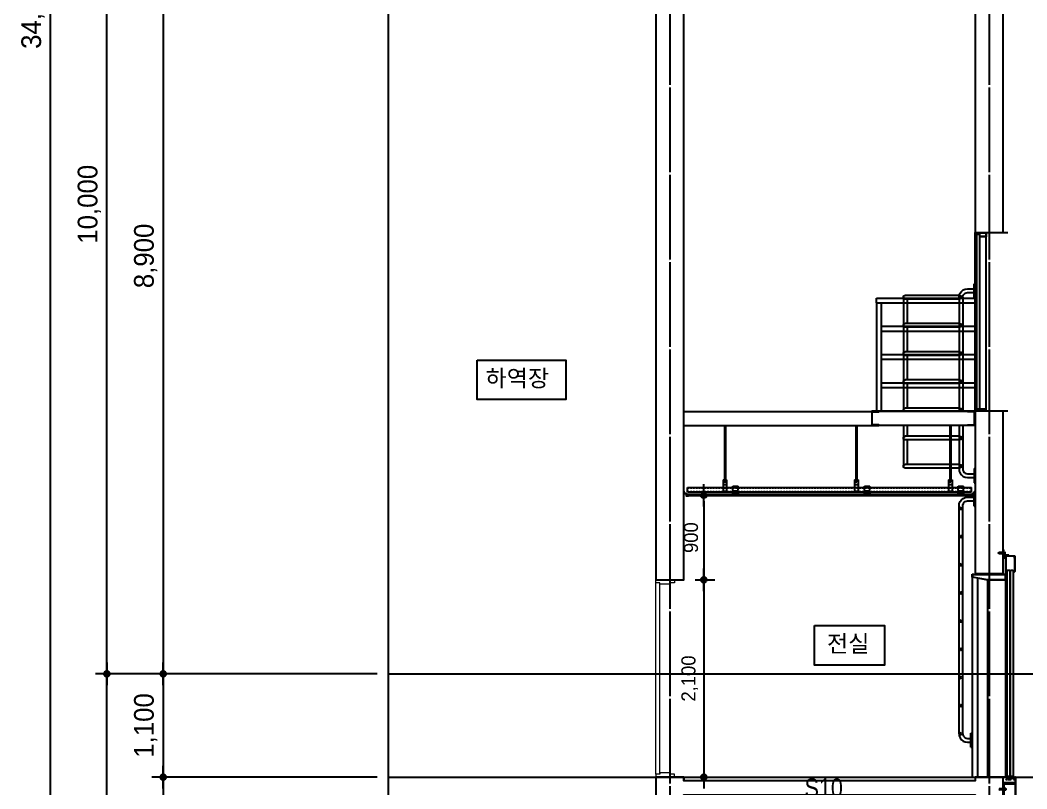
# Model space of a CAD drawing. Header units: millimetres. Extents: x 11948722 to 13111668, y -10771712 to -10232988.
# Drawn here: x 11959755 to 11970475, y -10557173 to -10548987 of the extents above; entities that cross this region are included whole.
import ezdxf
from ezdxf.enums import TextEntityAlignment as Align

# ---------------------------------------------------------------- set-up
doc = ezdxf.new("R2010")
doc.units = ezdxf.units.MM
doc.header["$LTSCALE"] = 150
doc.header["$MEASUREMENT"] = 0
doc.linetypes.add('CEN', pattern=[6.2, 6, -0.1, 0, -0.1])
doc.linetypes.add('HIDDEN', pattern=[2, 1, -1])
doc.layers.get('0').update_dxf_attribs({"linetype": 'CONTINUOUS'})
doc.layers.get('Defpoints').update_dxf_attribs({"color": 117, "linetype": 'CONTINUOUS'})
for name, color, linetype in [('4', 4, 'CONTINUOUS'), ('8', 8, 'CONTINUOUS'), ('A-중심선', 10, 'CEN'), ('CON', 2, 'CONTINUOUS'), ('CON-C', 2, 'CONTINUOUS'), ('ELE-06', 6, 'CONTINUOUS'), ('ELE-3', 7, 'CONTINUOUS'), ('ELE-8', 8, 'CONTINUOUS'), ('ELE03', 4, 'CONTINUOUS'), ('ELE08', 8, 'CONTINUOUS'), ('ETC', 8, 'CONTINUOUS'), ('FIN', 5, 'CONTINUOUS'), ('revcloud', 1, 'CONTINUOUS'), ('WIN', 4, 'CONTINUOUS'), ('Xref-계단단면도$0$3 dim0', 7, 'CONTINUOUS'), ('Xref-계단단면도$0$TEX', 3, 'CONTINUOUS'), ('Xref-계단단면도$0$TEX-SYM', 3, 'CONTINUOUS')]:
    doc.layers.add(name, color=color, linetype=linetype)
doc.layers.add('Xref-계단단면도$0$A-DOR', color=4, linetype='CONTINUOUS', lineweight=0)
doc.styles.add('A.NARROW', font='ARIALN.TTF')
doc.styles.add('Xref-계단단면도$0$나눔고딕 Se', font='')
doc.styles.add('Xref-계단단면도$0$돋움', font='')
doc.styles.get('Xref-계단단면도$0$나눔고딕 Se').set_extended_font_data('Dotum')
doc.styles.get('Xref-계단단면도$0$돋움').set_extended_font_data('Dotum')
doc.dimstyles.new('Xref-계단단면도$0$A1-100', dxfattribs={"dimtxt": 3, "dimasz": 1, "dimexe": 2, "dimexo": 2, "dimgap": 1, "dimtad": 1, "dimdec": 0, "dimzin": 12, "dimdsep": 46, "dimlunit": 6, "dimtxsty": 'Xref-계단단면도$0$나눔고딕 Se', "dimblk1": 'Xref-계단단면도$0$DIMDOT', "dimblk2": 'Xref-계단단면도$0$DIMDOT', "dimsah": 1, "dimcen": -1, "dimdle": 2, "dimclrd": 256, "dimclre": 256, "dimclrt": 3, "dimadec": 0, "dimazin": 0, "dimtfac": 1, "dimtdec": 0, "dimtix": 1, "dimtmove": 2, "dimatfit": 3, "dimldrblk": 'Xref-계단단면도$0$DIMDOT', "dimfxl": 1, "dimtvp": 1, "dimtolj": 1, "dimtzin": 12, "dimlwd": -1, "dimlwe": -1, "dimarcsym": 0})

# ---------------------------------------------------------------- blocks, each defined once
blk = doc.blocks.new('Xref-계단단면도$0$DIMDOT')
at = {"color": 0}
blk.add_line((-2, 0), (2, 0), dxfattribs=at)
for radius in [0.5, 0.25]:
    blk.add_circle((0, 0), radius, dxfattribs=at)
blk = doc.blocks.new('*D3538')
at = {"layer": 'Defpoints', "color": 0, "lineweight": -3, "ltscale": 1200}
for p in [(11960078, -10531798), (11963678, -10531798), (11963678, -10565948)]:
    blk.add_point(p, dxfattribs=at)
at = {"layer": 'Xref-계단단면도$0$3 dim0'}
for p, q in [((11963558, -10531798), (11959958, -10531798)), ((11960078, -10565888), (11960078, -10531858)), ((11963558, -10565948), (11959958, -10565948))]:
    blk.add_line(p, q, dxfattribs=at)
at = {"layer": 'Xref-계단단면도$0$3 dim0', "ltscale": 1200, "xscale": 60, "yscale": 60, "zscale": 60}
for p, rotation in [((11960078, -10531798), 90), ((11960078, -10565948), 270)]:
    blk.add_blockref('Xref-계단단면도$0$DIMDOT', p, dxfattribs=dict(at, rotation=rotation))
at = {"layer": 'Xref-계단단면도$0$3 dim0', "color": 3, "ltscale": 1200, "insert": (11959892, -10548873), "char_height": 210, "attachment_point": 5, "rotation": 90, "style": 'Xref-계단단면도$0$나눔고딕 Se'}
blk.add_mtext('\\A1;34,150', dxfattribs=at)
blk = doc.blocks.new('*D3549')
at = {"layer": 'Defpoints', "color": 0, "lineweight": -3, "ltscale": 1200}
for p in [(11960678, -10545948), (11963678, -10545948), (11963678, -10555948)]:
    blk.add_point(p, dxfattribs=at)
at = {"layer": 'Xref-계단단면도$0$3 dim0'}
for p, q in [((11963558, -10545948), (11960558, -10545948)), ((11960678, -10555888), (11960678, -10546008)), ((11963558, -10555948), (11960558, -10555948))]:
    blk.add_line(p, q, dxfattribs=at)
at = {"layer": 'Xref-계단단면도$0$3 dim0', "ltscale": 1200, "xscale": 60, "yscale": 60, "zscale": 60}
for p, rotation in [((11960678, -10545948), 90), ((11960678, -10555948), 270)]:
    blk.add_blockref('Xref-계단단면도$0$DIMDOT', p, dxfattribs=dict(at, rotation=rotation))
at = {"layer": 'Xref-계단단면도$0$3 dim0', "color": 3, "ltscale": 1200, "insert": (11960492, -10550948), "char_height": 210, "attachment_point": 5, "rotation": 90, "style": 'Xref-계단단면도$0$나눔고딕 Se'}
blk.add_mtext('\\A1;10,000', dxfattribs=at)
blk = doc.blocks.new('*D3550')
at = {"layer": 'Defpoints', "color": 0, "lineweight": -3, "ltscale": 1200}
for p in [(11960678, -10555948), (11963678, -10555948), (11963678, -10565948)]:
    blk.add_point(p, dxfattribs=at)
at = {"layer": 'Xref-계단단면도$0$3 dim0'}
for p, q in [((11963558, -10555948), (11960558, -10555948)), ((11960678, -10565888), (11960678, -10556008)), ((11963558, -10565948), (11960558, -10565948))]:
    blk.add_line(p, q, dxfattribs=at)
at = {"layer": 'Xref-계단단면도$0$3 dim0', "ltscale": 1200, "xscale": 60, "yscale": 60, "zscale": 60}
for p, rotation in [((11960678, -10555948), 90), ((11960678, -10565948), 270)]:
    blk.add_blockref('Xref-계단단면도$0$DIMDOT', p, dxfattribs=dict(at, rotation=rotation))
at = {"layer": 'Xref-계단단면도$0$3 dim0', "color": 3, "ltscale": 1200, "insert": (11960492, -10560948), "char_height": 210, "attachment_point": 5, "rotation": 90, "style": 'Xref-계단단면도$0$나눔고딕 Se'}
blk.add_mtext('\\A1;10,000', dxfattribs=at)
blk = doc.blocks.new('*D3557')
at = {"layer": 'Defpoints', "color": 0, "lineweight": -3, "ltscale": 1200}
for p in [(11963678, -10557048), (11961278, -10565948), (11963678, -10565948)]:
    blk.add_point(p, dxfattribs=at)
at = {"layer": 'Xref-계단단면도$0$3 dim0'}
for p, q in [((11963558, -10557048), (11961158, -10557048)), ((11961278, -10557108), (11961278, -10565888)), ((11963558, -10565948), (11961158, -10565948))]:
    blk.add_line(p, q, dxfattribs=at)
at = {"layer": 'Xref-계단단면도$0$3 dim0', "ltscale": 1200, "xscale": 60, "yscale": 60, "zscale": 60}
for p, rotation in [((11961278, -10557048), 90), ((11961278, -10565948), 270)]:
    blk.add_blockref('Xref-계단단면도$0$DIMDOT', p, dxfattribs=dict(at, rotation=rotation))
at = {"layer": 'Xref-계단단면도$0$3 dim0', "color": 3, "ltscale": 1200, "insert": (11961092, -10561498), "char_height": 210, "attachment_point": 5, "rotation": 90, "style": 'Xref-계단단면도$0$나눔고딕 Se'}
blk.add_mtext('\\A1;8,900', dxfattribs=at)
blk = doc.blocks.new('*D3559')
at = {"layer": 'Defpoints', "color": 0, "lineweight": -3, "ltscale": 1200}
for p in [(11963678, -10547048), (11961278, -10555948), (11963678, -10555948)]:
    blk.add_point(p, dxfattribs=at)
at = {"layer": 'Xref-계단단면도$0$3 dim0'}
for p, q in [((11963558, -10547048), (11961158, -10547048)), ((11961278, -10547108), (11961278, -10555888)), ((11963558, -10555948), (11961158, -10555948))]:
    blk.add_line(p, q, dxfattribs=at)
at = {"layer": 'Xref-계단단면도$0$3 dim0', "ltscale": 1200, "xscale": 60, "yscale": 60, "zscale": 60}
for p, rotation in [((11961278, -10547048), 90), ((11961278, -10555948), 270)]:
    blk.add_blockref('Xref-계단단면도$0$DIMDOT', p, dxfattribs=dict(at, rotation=rotation))
at = {"layer": 'Xref-계단단면도$0$3 dim0', "color": 3, "ltscale": 1200, "insert": (11961092, -10551498), "char_height": 210, "attachment_point": 5, "rotation": 90, "style": 'Xref-계단단면도$0$나눔고딕 Se'}
blk.add_mtext('\\A1;8,900', dxfattribs=at)
blk = doc.blocks.new('*D3558')
at = {"layer": 'Defpoints', "color": 0, "lineweight": -3, "ltscale": 1200}
for p in [(11963678, -10555948), (11961278, -10557048), (11963678, -10557048)]:
    blk.add_point(p, dxfattribs=at)
at = {"layer": 'Xref-계단단면도$0$3 dim0'}
for p, q in [((11963558, -10555948), (11961158, -10555948)), ((11961278, -10556008), (11961278, -10556988)), ((11963558, -10557048), (11961158, -10557048))]:
    blk.add_line(p, q, dxfattribs=at)
at = {"layer": 'Xref-계단단면도$0$3 dim0', "ltscale": 1200, "xscale": 60, "yscale": 60, "zscale": 60}
for p, rotation in [((11961278, -10555948), 90), ((11961278, -10557048), 270)]:
    blk.add_blockref('Xref-계단단면도$0$DIMDOT', p, dxfattribs=dict(at, rotation=rotation))
at = {"layer": 'Xref-계단단면도$0$3 dim0', "color": 3, "ltscale": 1200, "insert": (11961092, -10556498), "char_height": 210, "attachment_point": 5, "rotation": 90, "style": 'Xref-계단단면도$0$나눔고딕 Se'}
blk.add_mtext('\\A1;1,100', dxfattribs=at)
blk = doc.blocks.new('ELEV-DOOR')
at = {"layer": 'ELE-3'}
for p, q in [((-6, 2420), (-6, 2467)), ((-2, 2471), (0, 2471)), ((0, 2471), (0, 2406)), ((-124, 2403), (-125, 2403)), ((-125, 2403), (-125, 2240)), ((-124, 2241), (-124, 2403)), ((-22, 2406), (-123, 2406)), ((-123, 2406), (-123, 2380)), ((-123, 2380), (-119, 2380)), ((-119, 2380), (-119, 2402)), ((-119, 2402), (-26, 2402)), ((-65, 2406), (-65, 2408)), ((0, 2406), (-65, 2406)), ((-61, 2412), (-14, 2412)), ((-27, 2391), (-29, 2391)), ((-29, 2391), (-29, 2200)), ((-27, 2200), (-27, 2391)), ((-26, 2402), (-26, 2376)), ((-26, 2376), (-22, 2376)), ((-22, 2376), (-22, 2406)), ((-77, 2254), (-106, 2254)), ((-106, 2254), (-106, 56)), ((-77, 56), (-77, 2254)), ((-42, 2254), (-72, 2254)), ((-72, 2254), (-72, 56)), ((-42, 56), (-42, 2254)), ((-125, 2240), (-114, 2228)), ((-112, 2229), (-124, 2241)), ((-114, 2228), (-112, 2229)), ((-29, 2200), (-27, 2200)), ((-12, 2210), (-26, 2210)), ((-26, 2210), (-26, 2150)), ((-26, 2150), (-26, 50)), ((-26, 2150), (166, 2150)), ((-24, 2152), (-24, 2207)), ((-24, 2207), (-12, 2207)), ((166, 2152), (-24, 2152)), ((312, 2207), (-19, 2207)), ((-19, 2207), (-19, 2205)), ((-19, 2205), (312, 2205)), ((-12, 2207), (-12, 2210)), ((328, 2182), (166, 2152)), ((166, 2150), (330, 2180)), ((330, 2210), (312, 2210)), ((312, 2210), (312, 2207)), ((312, 2207), (328, 2207)), ((312, 2205), (312, 2207)), ((328, 2207), (328, 2182)), ((330, 2180), (330, 2210)), ((-133, 47), (-130, 50)), ((-133, -154), (-133, 47)), ((-133, 38), (-130, 38)), ((-130, 50), (-123, 50)), ((-130, 38), (-130, -153)), ((-110, 23), (-130, 23)), ((-123, 50), (-123, 46)), ((-123, 46), (-117, 46)), ((-75, 39), (-120, 39)), ((-120, 39), (-120, 31)), ((-120, 31), (-110, 31)), ((-117, 46), (-117, 50)), ((-117, 50), (-111, 50)), ((-111, 50), (-111, 46)), ((-111, 46), (-105, 46)), ((-110, 31), (-110, 23)), ((-106, 56), (-77, 56)), ((-105, 46), (-105, 50)), ((-105, 50), (-99, 50)), ((-99, 50), (-99, 46)), ((-99, 46), (-93, 46)), ((-93, 46), (-93, 50)), ((-93, 50), (-87, 50)), ((-87, 50), (-87, 46)), ((-87, 46), (-82, 46)), ((-85, 23), (-85, 31)), ((-85, 31), (-75, 31)), ((-45, 23), (-85, 23)), ((-82, 46), (-82, 50)), ((-82, 50), (-68, 50)), ((-75, 31), (-75, 39)), ((-72, 56), (-42, 56)), ((-68, 50), (-68, 39)), ((-68, 39), (-50, 39)), ((-64, 56), (-64, 45)), ((-64, 45), (-54, 45)), ((-54, 45), (-54, 56)), ((-50, 39), (-50, 50)), ((-50, 50), (0, 50)), ((-40, 39), (-45, 39)), ((-45, 39), (-45, 23)), ((-40, 23), (-40, 39)), ((-30, 23), (-40, 23)), ((-30, 44), (-35, 44)), ((-35, 44), (-35, 29)), ((-35, 29), (-30, 29)), ((-30, 50), (-30, 44)), ((-30, 29), (-30, 23)), ((-119, -180), (-133, -154)), ((-130, -153), (-117, -179)), ((-117, -179), (-119, -180))]:
    blk.add_line(p, q, dxfattribs=at)
blk.add_lwpolyline([(0, -10), (0, 50)], dxfattribs=at)
blk.add_lwpolyline([(-130, -10), (0, -10), (0, -140), (-4, -140, -0.414214), (-12, -132), (-12, -34, 0.414214), (-24, -22), (-122, -22, -0.414214), (-130, -14)], format="xyb", close=True, dxfattribs=at)
for centre, radius, start, end in [((-2, 2467), 4, 90, 180), ((-61, 2408), 4, 90, 180), ((-14, 2420), 8.5, 270, 0)]:
    blk.add_arc(centre, radius, start, end, dxfattribs=at)
at = {"layer": 'ELE-8', "linetype": 'HIDDEN'}
for p, q in [((55, 2438), (-28, 2438)), ((-16, 2443), (-21, 2443)), ((-21, 2435), (-21, 2443)), ((-16, 2435), (-21, 2435)), ((-15, 2449), (-16, 2447)), ((-16, 2431), (-16, 2447)), ((-14, 2443), (-16, 2443)), ((-14, 2435), (-16, 2435)), ((-15, 2429), (-16, 2431)), ((-8, 2449), (-15, 2449)), ((-8, 2444), (-15, 2444)), ((-8, 2434), (-15, 2434)), ((-8, 2429), (-15, 2429)), ((-4, 2443), (-9, 2443)), ((-4, 2435), (-9, 2435)), ((-8, 2425), (-8, 2453)), ((-6, 2425), (-8, 2425)), ((-6, 2453), (-8, 2453)), ((-8, 2429), (-8, 2449)), ((45, 2446), (0, 2446)), ((3, 2444), (0, 2444)), ((3, 2434), (0, 2434)), ((45, 2432), (0, 2432)), ((6, 2443), (1, 2443)), ((6, 2435), (1, 2435)), ((6, 2432), (6, 2432)), ((13, 2444), (8, 2444)), ((13, 2434), (8, 2434)), ((16, 2443), (11, 2443)), ((16, 2435), (11, 2435)), ((23, 2444), (18, 2444)), ((23, 2434), (18, 2434)), ((26, 2443), (21, 2443)), ((26, 2435), (21, 2435)), ((32, 2444), (27, 2444)), ((33, 2434), (28, 2434)), ((35, 2443), (30, 2443)), ((35, 2435), (30, 2435)), ((39, 2444), (37, 2444)), ((39, 2444), (37, 2443)), ((39, 2434), (37, 2435)), ((40, 2434), (38, 2434)), ((42, 2443), (40, 2443)), ((42, 2435), (40, 2435)), ((42, 2441), (42, 2443)), ((42, 2435), (42, 2437)), ((45, 2445), (43, 2445)), ((45, 2433), (43, 2433)), ((45, 2446), (45, 2446)), ((46, 2445), (45, 2445)), ((45, 2445), (45, 2445)), ((46, 2433), (45, 2433)), ((45, 2432), (45, 2433)), ((45, 2432), (45, 2432)), ((50, 2445), (49, 2445)), ((50, 2433), (49, 2433)), ((50, 2442), (50, 2445)), ((50, 2433), (50, 2436)), ((-23, -74), (-28, -74)), ((-28, -74), (-28, -85)), ((-23, -85), (-28, -85)), ((-23, -69), (-23, -89)), ((-23, -69), (-13, -69)), ((-23, -73), (-13, -73)), ((-23, -86), (-13, -86)), ((-23, -89), (-13, -89)), ((-13, -95), (-13, -64)), ((-12, -74), (35, -74)), ((-12, -75), (44, -75)), ((-12, -83), (44, -83)), ((-12, -84), (35, -84)), ((44, -75), (35, -74)), ((35, -74), (35, -84)), ((44, -83), (35, -84)), ((44, -75), (44, -83))]:
    blk.add_line(p, q, dxfattribs=at)
at = {"layer": 'ELE-8'}
for p, q in [((166, 2150), (166, 50)), ((274, 2170), (274, 50)), ((274, 50), (0, 50))]:
    blk.add_line(p, q, dxfattribs=at)
at = {"layer": 'ELE-8', "linetype": 'HIDDEN'}
for centre, start, end in [((-11, -64), 119.6665, 166.3681), ((-11, -94), 193.6318, 240.3335)]:
    blk.add_arc(centre, 2.1, start, end, dxfattribs=at)
blk = doc.blocks.new('*D3569')
at = {"layer": 'Defpoints', "color": 0, "lineweight": -3, "ltscale": 1200}
for p in [(11966823, -10554048), (11966823, -10554948), (11967034, -10554948)]:
    blk.add_point(p, dxfattribs=at)
at = {"layer": 'Xref-계단단면도$0$3 dim0'}
for p, q in [((11966943, -10554048), (11967154, -10554048)), ((11967034, -10554108), (11967034, -10554888)), ((11966943, -10554948), (11967154, -10554948))]:
    blk.add_line(p, q, dxfattribs=at)
at = {"layer": 'Xref-계단단면도$0$3 dim0', "ltscale": 1200, "xscale": 60, "yscale": 60, "zscale": 60}
for p, rotation in [((11967034, -10554048), 90), ((11967034, -10554948), 270)]:
    blk.add_blockref('Xref-계단단면도$0$DIMDOT', p, dxfattribs=dict(at, rotation=rotation))
at = {"layer": 'Xref-계단단면도$0$3 dim0', "color": 3, "ltscale": 1200, "insert": (11966899, -10554498), "char_height": 150, "attachment_point": 5, "rotation": 90, "style": 'Xref-계단단면도$0$나눔고딕 Se'}
blk.add_mtext('\\A1;900', dxfattribs=at)
blk = doc.blocks.new('*D3568')
at = {"layer": 'Defpoints', "color": 0, "lineweight": -3, "ltscale": 1200}
for p in [(11966823, -10554948), (11966823, -10557048), (11967034, -10557048)]:
    blk.add_point(p, dxfattribs=at)
at = {"layer": 'Xref-계단단면도$0$3 dim0'}
for p, q in [((11966943, -10554948), (11967154, -10554948)), ((11967034, -10555008), (11967034, -10556988)), ((11966943, -10557048), (11967154, -10557048))]:
    blk.add_line(p, q, dxfattribs=at)
at = {"layer": 'Xref-계단단면도$0$3 dim0', "ltscale": 1200, "xscale": 60, "yscale": 60, "zscale": 60}
for p, rotation in [((11967034, -10554948), 90), ((11967034, -10557048), 270)]:
    blk.add_blockref('Xref-계단단면도$0$DIMDOT', p, dxfattribs=dict(at, rotation=rotation))
at = {"layer": 'Xref-계단단면도$0$3 dim0', "color": 3, "ltscale": 1200, "insert": (11966885, -10555998), "char_height": 150, "attachment_point": 5, "rotation": 90, "style": 'Xref-계단단면도$0$나눔고딕 Se'}
blk.add_mtext('\\A1;2,100', dxfattribs=at)
blk = doc.blocks.new('비상용elev탈출관련2')
at = {"layer": 'ELE03'}
for p, q in [((4634774, 1149553), (4633674, 1149553)), ((4634774, 1149548), (4633674, 1149548))]:
    blk.add_line(p, q, dxfattribs=at)
at = {"layer": 'ELE03', "color": 251}
blk.add_line((4633749, 1149398), (4634699, 1149398), dxfattribs=at)
at = {"layer": 'ELE08', "color": 252, "ltscale": 10}
for p, q in [((4634724, 1150753), (4633674, 1150753)), ((4634724, 1150703), (4633674, 1150703)), ((4634674, 1150703), (4634674, 1149553)), ((4634724, 1150703), (4634724, 1150753)), ((4634724, 1150703), (4634724, 1149553)), ((4634674, 1150453), (4633674, 1150453)), ((4634674, 1150403), (4633674, 1150403)), ((4634674, 1150153), (4633674, 1150153)), ((4634674, 1150103), (4633674, 1150103)), ((4634674, 1149853), (4633674, 1149853)), ((4634674, 1149803), (4633674, 1149803))]:
    blk.add_line(p, q, dxfattribs=at)
at = {"layer": 'ETC', "color": 251, "linetype": 'Continuous'}
for p, q in [((4633683, 1150907), (4633674, 1150907)), ((4633683, 1150757), (4633683, 1150907)), ((4633683, 1150757), (4633674, 1150757)), ((4633683, 1148938), (4633674, 1148938)), ((4633683, 1148938), (4633683, 1148788)), ((4633683, 1148788), (4633674, 1148788))]:
    blk.add_line(p, q, dxfattribs=at)
at = {"layer": 'ETC', "color": 251}
for p, q in [((4633754, 1150852), (4633683, 1150852)), ((4633754, 1150812), (4633683, 1150812)), ((4633777, 1150849), (4633754, 1150852)), ((4633767, 1150810), (4633754, 1150812)), ((4633779, 1150805), (4633767, 1150810)), ((4633799, 1150840), (4633777, 1150849)), ((4633789, 1150797), (4633779, 1150805)), ((4633797, 1150787), (4633789, 1150797)), ((4633802, 1150775), (4633797, 1150787)), ((4633818, 1150825), (4633799, 1150840)), ((4633804, 1150762), (4633802, 1150775)), ((4633804, 1150762), (4633804, 1149553)), ((4633812, 1150766), (4633814, 1150771)), ((4633812, 1150766), (4633814, 1150771)), ((4633812, 1150761), (4633812, 1150766)), ((4633812, 1150761), (4633812, 1150766)), ((4633814, 1150756), (4633812, 1150761)), ((4633814, 1150756), (4633812, 1150761)), ((4633814, 1150771), (4633818, 1150774)), ((4633814, 1150771), (4633818, 1150774)), ((4633832, 1150807), (4633818, 1150825)), ((4633818, 1150774), (4633823, 1150776)), ((4633818, 1150774), (4633823, 1150776)), ((4633823, 1150776), (4633828, 1150775)), ((4633823, 1150776), (4633828, 1150775)), ((4633828, 1150775), (4633832, 1150773)), ((4633828, 1150775), (4633832, 1150773)), ((4633841, 1150785), (4633832, 1150807)), ((4633832, 1150773), (4633835, 1150768)), ((4633832, 1150773), (4633835, 1150768)), ((4633835, 1150768), (4633837, 1150763)), ((4633835, 1150768), (4633837, 1150763)), ((4633837, 1150763), (4633835, 1150758)), ((4633837, 1150763), (4633835, 1150758)), ((4633844, 1150762), (4633841, 1150785)), ((4633844, 1150783), (4634416, 1150783)), ((4633844, 1150762), (4633844, 1149553)), ((4634436, 1150763), (4634436, 1149553)), ((4633818, 1150753), (4633814, 1150756)), ((4633823, 1150751), (4633818, 1150753)), ((4633823, 1150751), (4633818, 1150753)), ((4633828, 1150752), (4633823, 1150751)), ((4633828, 1150752), (4633823, 1150751)), ((4633832, 1150754), (4633828, 1150752)), ((4633832, 1150754), (4633828, 1150752)), ((4633835, 1150758), (4633832, 1150754)), ((4633835, 1150758), (4633832, 1150754)), ((4633844, 1150743), (4634416, 1150743)), ((4634396, 1150743), (4634396, 1150483)), ((4633812, 1150466), (4633814, 1150471)), ((4633812, 1150461), (4633812, 1150466)), ((4633814, 1150456), (4633812, 1150461)), ((4633814, 1150471), (4633818, 1150474)), ((4633818, 1150453), (4633814, 1150456)), ((4633818, 1150474), (4633823, 1150476)), ((4633823, 1150451), (4633818, 1150453)), ((4633823, 1150476), (4633828, 1150475)), ((4633828, 1150452), (4633823, 1150451)), ((4633828, 1150475), (4633832, 1150473)), ((4633832, 1150454), (4633828, 1150452)), ((4633832, 1150473), (4633835, 1150468)), ((4633835, 1150458), (4633832, 1150454)), ((4633835, 1150468), (4633837, 1150463)), ((4633837, 1150463), (4633835, 1150458)), ((4633844, 1150483), (4634416, 1150483)), ((4633844, 1150443), (4634416, 1150443)), ((4634396, 1150443), (4634396, 1150183)), ((4633812, 1150166), (4633814, 1150171)), ((4633812, 1150161), (4633812, 1150166)), ((4633814, 1150156), (4633812, 1150161)), ((4633814, 1150171), (4633818, 1150174)), ((4633818, 1150153), (4633814, 1150156)), ((4633818, 1150174), (4633823, 1150176)), ((4633823, 1150151), (4633818, 1150153)), ((4633823, 1150176), (4633828, 1150175)), ((4633828, 1150152), (4633823, 1150151)), ((4633828, 1150175), (4633832, 1150173)), ((4633832, 1150154), (4633828, 1150152)), ((4633832, 1150173), (4633835, 1150168)), ((4633835, 1150158), (4633832, 1150154)), ((4633835, 1150168), (4633837, 1150163)), ((4633837, 1150163), (4633835, 1150158)), ((4633844, 1150183), (4634416, 1150183)), ((4633844, 1150143), (4634416, 1150143)), ((4634396, 1150143), (4634396, 1149883)), ((4633812, 1149866), (4633814, 1149871)), ((4633812, 1149861), (4633812, 1149866)), ((4633814, 1149856), (4633812, 1149861)), ((4633814, 1149871), (4633818, 1149874)), ((4633818, 1149853), (4633814, 1149856)), ((4633818, 1149874), (4633823, 1149876)), ((4633823, 1149851), (4633818, 1149853)), ((4633823, 1149876), (4633828, 1149875)), ((4633828, 1149852), (4633823, 1149851)), ((4633828, 1149875), (4633832, 1149873)), ((4633832, 1149854), (4633828, 1149852)), ((4633832, 1149873), (4633835, 1149868)), ((4633835, 1149858), (4633832, 1149854)), ((4633835, 1149868), (4633837, 1149863)), ((4633837, 1149863), (4633835, 1149858)), ((4633844, 1149883), (4634416, 1149883)), ((4633844, 1149843), (4634416, 1149843)), ((4634396, 1149843), (4634396, 1149583)), ((4633844, 1149583), (4634416, 1149583)), ((4633812, 1149566), (4633814, 1149571)), ((4633812, 1149561), (4633812, 1149566)), ((4633814, 1149556), (4633812, 1149561)), ((4633814, 1149571), (4633818, 1149574)), ((4633818, 1149553), (4633814, 1149556)), ((4633818, 1149574), (4633823, 1149576)), ((4633823, 1149551), (4633818, 1149553)), ((4633823, 1149576), (4633828, 1149575)), ((4633828, 1149552), (4633823, 1149551)), ((4633828, 1149575), (4633832, 1149573)), ((4633832, 1149554), (4633828, 1149552)), ((4633832, 1149573), (4633835, 1149568)), ((4633835, 1149558), (4633832, 1149554)), ((4633835, 1149568), (4633837, 1149563)), ((4633837, 1149563), (4633835, 1149558)), ((4633804, 1149398), (4633804, 1148933)), ((4633844, 1149398), (4633844, 1148933)), ((4634396, 1149398), (4634396, 1149283)), ((4634436, 1149398), (4634436, 1148963)), ((4633812, 1149266), (4633814, 1149271)), ((4633812, 1149261), (4633812, 1149266)), ((4633814, 1149256), (4633812, 1149261)), ((4633814, 1149271), (4633818, 1149274)), ((4633818, 1149274), (4633823, 1149276)), ((4633823, 1149276), (4633828, 1149275)), ((4633828, 1149275), (4633832, 1149273)), ((4633832, 1149273), (4633835, 1149268)), ((4633835, 1149268), (4633837, 1149263)), ((4633837, 1149263), (4633835, 1149258)), ((4633844, 1149283), (4634416, 1149283)), ((4633818, 1149253), (4633814, 1149256)), ((4633823, 1149251), (4633818, 1149253)), ((4633828, 1149252), (4633823, 1149251)), ((4633832, 1149254), (4633828, 1149252)), ((4633835, 1149258), (4633832, 1149254)), ((4633844, 1149243), (4634416, 1149243)), ((4634396, 1149243), (4634396, 1148983)), ((4633812, 1148966), (4633814, 1148971)), ((4633812, 1148961), (4633812, 1148966)), ((4633814, 1148956), (4633812, 1148961)), ((4633814, 1148971), (4633818, 1148974)), ((4633818, 1148953), (4633814, 1148956)), ((4633818, 1148974), (4633823, 1148976)), ((4633823, 1148951), (4633818, 1148953)), ((4633823, 1148976), (4633828, 1148975)), ((4633828, 1148952), (4633823, 1148951)), ((4633828, 1148975), (4633832, 1148973)), ((4633832, 1148954), (4633828, 1148952)), ((4633832, 1148973), (4633835, 1148968)), ((4633835, 1148958), (4633832, 1148954)), ((4633835, 1148968), (4633837, 1148963)), ((4633837, 1148963), (4633835, 1148958)), ((4633844, 1148983), (4634416, 1148983)), ((4633844, 1148943), (4634416, 1148943)), ((4633754, 1148883), (4633683, 1148883)), ((4633754, 1148843), (4633683, 1148843)), ((4633767, 1148885), (4633754, 1148883)), ((4633777, 1148847), (4633754, 1148843)), ((4633779, 1148890), (4633767, 1148885)), ((4633799, 1148855), (4633777, 1148847)), ((4633789, 1148898), (4633779, 1148890)), ((4633797, 1148908), (4633789, 1148898)), ((4633802, 1148920), (4633797, 1148908)), ((4633818, 1148870), (4633799, 1148855)), ((4633804, 1148933), (4633802, 1148920)), ((4633832, 1148888), (4633818, 1148870)), ((4633841, 1148910), (4633832, 1148888)), ((4633844, 1148933), (4633841, 1148910))]:
    blk.add_line(p, q, dxfattribs=at)
at = {"layer": 'ETC', "color": 7}
for points in [[(4633749, 1149548), (4633674, 1149548), (4633674, 1149398), (4633749, 1149398), (4633749, 1149403), (4633679, 1149403), (4633679, 1149543), (4633749, 1149543), (4633749, 1149548)], [(4634699, 1149548), (4634774, 1149548), (4634774, 1149398), (4634699, 1149398), (4634699, 1149403), (4634769, 1149403), (4634769, 1149543), (4634699, 1149543), (4634699, 1149548)]]:
    blk.add_lwpolyline(points, dxfattribs=at)
at = {"layer": 'ETC', "color": 251}
for centre, start in [((4634416, 1150763), 270), ((4634416, 1150463), 270), ((4634416, 1150163), 270), ((4634416, 1149863), 270), ((4634416, 1149563), 329.8388), ((4634416, 1149263), 270), ((4634416, 1148963), 270)]:
    blk.add_arc(centre, 20, start, 90, dxfattribs=at)
blk = doc.blocks.new('점검사다리ㅁ')
at = {"layer": 'ETC', "color": 251, "linetype": 'Continuous'}
for p, q in [((4633683, 1148689), (4633674, 1148689)), ((4633683, 1148539), (4633683, 1148689)), ((4633683, 1148539), (4633674, 1148539))]:
    blk.add_line(p, q, dxfattribs=at)
at = {"layer": 'ETC', "color": 251}
for p, q in [((4633754, 1148633), (4633683, 1148633)), ((4633777, 1148630), (4633754, 1148633)), ((4633799, 1148621), (4633777, 1148630)), ((4633818, 1148607), (4633799, 1148621)), ((4633754, 1148593), (4633683, 1148593)), ((4633767, 1148592), (4633754, 1148593)), ((4633779, 1148587), (4633767, 1148592)), ((4633789, 1148579), (4633779, 1148587)), ((4633797, 1148568), (4633789, 1148579)), ((4633802, 1148556), (4633797, 1148568)), ((4633804, 1148543), (4633802, 1148556)), ((4633804, 1146115), (4633804, 1148543)), ((4633814, 1148521), (4633812, 1148516)), ((4633812, 1148516), (4633812, 1148511)), ((4633812, 1148511), (4633814, 1148506)), ((4633818, 1148524), (4633814, 1148521)), ((4633832, 1148588), (4633818, 1148607)), ((4633823, 1148526), (4633818, 1148524)), ((4633828, 1148525), (4633823, 1148526)), ((4633832, 1148523), (4633828, 1148525)), ((4633841, 1148567), (4633832, 1148588)), ((4633835, 1148518), (4633832, 1148523)), ((4633832, 1148504), (4633835, 1148508)), ((4633837, 1148513), (4633835, 1148518)), ((4633835, 1148508), (4633837, 1148513)), ((4633844, 1148543), (4633841, 1148567)), ((4633844, 1146115), (4633844, 1148543)), ((4633814, 1148506), (4633818, 1148503)), ((4633818, 1148503), (4633823, 1148501)), ((4633823, 1148501), (4633828, 1148502)), ((4633828, 1148502), (4633832, 1148504)), ((4633814, 1148221), (4633812, 1148216)), ((4633812, 1148216), (4633812, 1148211)), ((4633812, 1148211), (4633814, 1148206)), ((4633818, 1148224), (4633814, 1148221)), ((4633814, 1148206), (4633818, 1148203)), ((4633823, 1148226), (4633818, 1148224)), ((4633818, 1148203), (4633823, 1148201)), ((4633828, 1148225), (4633823, 1148226)), ((4633823, 1148201), (4633828, 1148202)), ((4633832, 1148223), (4633828, 1148225)), ((4633828, 1148202), (4633832, 1148204)), ((4633835, 1148218), (4633832, 1148223)), ((4633832, 1148204), (4633835, 1148208)), ((4633837, 1148213), (4633835, 1148218)), ((4633835, 1148208), (4633837, 1148213)), ((4633814, 1147921), (4633812, 1147916)), ((4633812, 1147916), (4633812, 1147911)), ((4633812, 1147911), (4633814, 1147906)), ((4633818, 1147924), (4633814, 1147921)), ((4633814, 1147906), (4633818, 1147903)), ((4633823, 1147926), (4633818, 1147924)), ((4633818, 1147903), (4633823, 1147901)), ((4633828, 1147925), (4633823, 1147926)), ((4633823, 1147901), (4633828, 1147902)), ((4633832, 1147923), (4633828, 1147925)), ((4633828, 1147902), (4633832, 1147904)), ((4633835, 1147918), (4633832, 1147923)), ((4633832, 1147904), (4633835, 1147908)), ((4633837, 1147913), (4633835, 1147918)), ((4633835, 1147908), (4633837, 1147913)), ((4633814, 1147621), (4633812, 1147616)), ((4633812, 1147616), (4633812, 1147611)), ((4633812, 1147611), (4633814, 1147606)), ((4633818, 1147624), (4633814, 1147621)), ((4633814, 1147606), (4633818, 1147603)), ((4633823, 1147626), (4633818, 1147624)), ((4633818, 1147603), (4633823, 1147601)), ((4633828, 1147625), (4633823, 1147626)), ((4633823, 1147601), (4633828, 1147602)), ((4633832, 1147623), (4633828, 1147625)), ((4633828, 1147602), (4633832, 1147604)), ((4633835, 1147618), (4633832, 1147623)), ((4633832, 1147604), (4633835, 1147608)), ((4633837, 1147613), (4633835, 1147618)), ((4633835, 1147608), (4633837, 1147613)), ((4633814, 1147321), (4633812, 1147316)), ((4633812, 1147316), (4633812, 1147311)), ((4633812, 1147311), (4633814, 1147306)), ((4633818, 1147324), (4633814, 1147321)), ((4633814, 1147306), (4633818, 1147303)), ((4633823, 1147326), (4633818, 1147324)), ((4633818, 1147303), (4633823, 1147301)), ((4633828, 1147325), (4633823, 1147326)), ((4633823, 1147301), (4633828, 1147302)), ((4633832, 1147323), (4633828, 1147325)), ((4633828, 1147302), (4633832, 1147304)), ((4633835, 1147318), (4633832, 1147323)), ((4633832, 1147304), (4633835, 1147308)), ((4633837, 1147313), (4633835, 1147318)), ((4633835, 1147308), (4633837, 1147313)), ((4633814, 1147021), (4633812, 1147016)), ((4633812, 1147016), (4633812, 1147011)), ((4633812, 1147011), (4633814, 1147006)), ((4633818, 1147024), (4633814, 1147021)), ((4633823, 1147026), (4633818, 1147024)), ((4633828, 1147025), (4633823, 1147026)), ((4633832, 1147023), (4633828, 1147025)), ((4633835, 1147018), (4633832, 1147023)), ((4633832, 1147004), (4633835, 1147008)), ((4633837, 1147013), (4633835, 1147018)), ((4633835, 1147008), (4633837, 1147013)), ((4633814, 1147006), (4633818, 1147003)), ((4633818, 1147003), (4633823, 1147001)), ((4633823, 1147001), (4633828, 1147002)), ((4633828, 1147002), (4633832, 1147004)), ((4633814, 1146721), (4633812, 1146716)), ((4633812, 1146716), (4633812, 1146711)), ((4633812, 1146711), (4633814, 1146706)), ((4633818, 1146724), (4633814, 1146721)), ((4633814, 1146706), (4633818, 1146703)), ((4633823, 1146726), (4633818, 1146724)), ((4633818, 1146703), (4633823, 1146701)), ((4633828, 1146725), (4633823, 1146726)), ((4633823, 1146701), (4633828, 1146702)), ((4633832, 1146723), (4633828, 1146725)), ((4633828, 1146702), (4633832, 1146704)), ((4633835, 1146718), (4633832, 1146723)), ((4633832, 1146704), (4633835, 1146708)), ((4633837, 1146713), (4633835, 1146718)), ((4633835, 1146708), (4633837, 1146713)), ((4633814, 1146421), (4633812, 1146416)), ((4633812, 1146416), (4633812, 1146411)), ((4633812, 1146411), (4633814, 1146406)), ((4633818, 1146424), (4633814, 1146421)), ((4633814, 1146406), (4633818, 1146403)), ((4633823, 1146426), (4633818, 1146424)), ((4633818, 1146403), (4633823, 1146401)), ((4633828, 1146425), (4633823, 1146426)), ((4633823, 1146401), (4633828, 1146402)), ((4633832, 1146423), (4633828, 1146425)), ((4633828, 1146402), (4633832, 1146404)), ((4633835, 1146418), (4633832, 1146423)), ((4633832, 1146404), (4633835, 1146408)), ((4633837, 1146413), (4633835, 1146418)), ((4633835, 1146408), (4633837, 1146413)), ((4633754, 1146065), (4633720, 1146065)), ((4633767, 1146067), (4633754, 1146065)), ((4633779, 1146072), (4633767, 1146067)), ((4633789, 1146080), (4633779, 1146072)), ((4633797, 1146090), (4633789, 1146080)), ((4633802, 1146102), (4633797, 1146090)), ((4633818, 1146051), (4633799, 1146037)), ((4633804, 1146115), (4633802, 1146102)), ((4633814, 1146121), (4633812, 1146116)), ((4633812, 1146116), (4633812, 1146111)), ((4633812, 1146111), (4633814, 1146106)), ((4633818, 1146124), (4633814, 1146121)), ((4633814, 1146106), (4633818, 1146103)), ((4633823, 1146126), (4633818, 1146124)), ((4633818, 1146103), (4633823, 1146101)), ((4633832, 1146070), (4633818, 1146051)), ((4633828, 1146125), (4633823, 1146126)), ((4633823, 1146101), (4633828, 1146102)), ((4633832, 1146123), (4633828, 1146125)), ((4633828, 1146102), (4633832, 1146104)), ((4633835, 1146118), (4633832, 1146123)), ((4633832, 1146104), (4633835, 1146108)), ((4633841, 1146092), (4633832, 1146070)), ((4633837, 1146113), (4633835, 1146118)), ((4633835, 1146108), (4633837, 1146113)), ((4633844, 1146115), (4633841, 1146092)), ((4633754, 1146025), (4633720, 1146025)), ((4633777, 1146028), (4633754, 1146025)), ((4633799, 1146037), (4633777, 1146028))]:
    blk.add_line(p, q, dxfattribs=at)

msp = doc.modelspace()

# ---------------------------------------------------------------- linework, layer by layer
at = {"layer": '4', "ltscale": 0.1}
for points in [[(11966873, -10554054.2), (11966873, -10554048.2), (11966872, -10554048.2), (11966872, -10554053.2), (11966849, -10554053.2), (11966849, -10554028.2), (11966824, -10554028.2), (11966824, -10554004.2), (11966823, -10554004.2), (11966823, -10554029.2), (11966848, -10554029.2), (11966848, -10554054.2), (11966873, -10554054.2)], [(11969873, -10554054.2), (11969873, -10554048.2), (11969874, -10554048.2), (11969874, -10554053.2), (11969897, -10554053.2), (11969897, -10554028.2), (11969922, -10554028.2), (11969922, -10554004.2), (11969923, -10554004.2), (11969923, -10554029.2), (11969898, -10554029.2), (11969898, -10554054.2), (11969873, -10554054.2)]]:
    msp.add_lwpolyline(points, dxfattribs=at)
at = {"layer": '8'}
for p, q in [((11967253.7, -10553303.2), (11967253.7, -10553879.4)), ((11967265, -10553303.2), (11967265, -10553879.4)), ((11968653.7, -10553303.2), (11968653.7, -10553879.4)), ((11968665, -10553303.2), (11968665, -10553879.4)), ((11969653.7, -10553303.2), (11969653.7, -10553879.4)), ((11969665, -10553303.2), (11969665, -10553879.4)), ((11967248.1, -10553879.4), (11967270.6, -10553879.4)), ((11967248.1, -10553879.4), (11967248.1, -10553883.2)), ((11967251.9, -10553879.4), (11967251.9, -10553883.2)), ((11967253.7, -10553874.4), (11967265, -10553874.4)), ((11967253.7, -10553876.9), (11967265, -10553876.9)), ((11967266.9, -10553879.4), (11967266.9, -10553883.2)), ((11967270.6, -10553879.4), (11967270.6, -10553883.2)), ((11968648.1, -10553879.4), (11968670.6, -10553879.4)), ((11968648.1, -10553879.4), (11968648.1, -10553883.2)), ((11968651.9, -10553879.4), (11968651.9, -10553883.2)), ((11968653.7, -10553874.4), (11968665, -10553874.4)), ((11968653.7, -10553876.9), (11968665, -10553876.9)), ((11968666.9, -10553879.4), (11968666.9, -10553883.2)), ((11968670.6, -10553879.4), (11968670.6, -10553883.2)), ((11969648.1, -10553879.4), (11969648.1, -10553883.2)), ((11969648.1, -10553879.4), (11969670.6, -10553879.4)), ((11969651.9, -10553879.4), (11969651.9, -10553883.2)), ((11969653.7, -10553874.4), (11969665, -10553874.4)), ((11969653.7, -10553876.9), (11969665, -10553876.9)), ((11969666.9, -10553879.4), (11969666.9, -10553883.2)), ((11969670.6, -10553879.4), (11969670.6, -10553883.2)), ((11967240.6, -10553883.2), (11967240.6, -10554001.9)), ((11967240.6, -10553883.2), (11967278.1, -10553883.2)), ((11967240.6, -10553886.9), (11967278.1, -10553886.9)), ((11967240.6, -10553933.2), (11967278.1, -10553933.2)), ((11967248.1, -10553886.9), (11967248.1, -10553890.7)), ((11967248.1, -10553890.7), (11967270.6, -10553890.7)), ((11967251.9, -10553886.9), (11967251.9, -10553890.7)), ((11967253.7, -10553890.7), (11967253.7, -10553901.9)), ((11967253.7, -10553891.9), (11967265, -10553891.9)), ((11967253.7, -10553894.4), (11967265, -10553894.4)), ((11967253.7, -10553896.9), (11967265, -10553896.9)), ((11967253.7, -10553899.4), (11967265, -10553899.4)), ((11967253.7, -10553899.4), (11967265, -10553899.4)), ((11967253.7, -10553901.9), (11967265, -10553901.9)), ((11967265, -10553890.7), (11967265, -10553901.9)), ((11967266.9, -10553886.9), (11967266.9, -10553890.7)), ((11967270.6, -10553886.9), (11967270.6, -10553890.7)), ((11967278.1, -10553883.2), (11967278.1, -10554001.9)), ((11967345.4, -10553949.4), (11967401.6, -10553949.4)), ((11967345.4, -10553993.2), (11967345.4, -10553949.4)), ((11967345.4, -10553951.9), (11967401.6, -10553951.9)), ((11967345.4, -10553960.7), (11967349, -10553960.7)), ((11967351.1, -10553960.7), (11967354.1, -10553960.7)), ((11967354.1, -10553954.7), (11967354.1, -10553949.4)), ((11967354.1, -10553960.7), (11967354.1, -10553956.4)), ((11967369.1, -10553954.7), (11967369.1, -10553949.4)), ((11967369.1, -10553960.7), (11967369.1, -10553956.4)), ((11967369.1, -10553960.7), (11967372.2, -10553960.7)), ((11967373.9, -10553960.7), (11967377.9, -10553960.7)), ((11967377.9, -10553954.7), (11967377.9, -10553949.4)), ((11967377.9, -10553960.7), (11967377.9, -10553956.4)), ((11967392.9, -10553954.7), (11967392.9, -10553949.4)), ((11967392.9, -10553960.7), (11967392.9, -10553956.4)), ((11967392.9, -10553960.7), (11967396.6, -10553960.7)), ((11967398, -10553960.7), (11967401.6, -10553960.7)), ((11967401.6, -10553993.2), (11967401.6, -10553949.4)), ((11968640.6, -10553883.2), (11968640.6, -10554001.9)), ((11968640.6, -10553883.2), (11968678.1, -10553883.2)), ((11968640.6, -10553886.9), (11968678.1, -10553886.9)), ((11968640.6, -10553933.2), (11968678.1, -10553933.2)), ((11968648.1, -10553886.9), (11968648.1, -10553890.7)), ((11968648.1, -10553890.7), (11968670.6, -10553890.7)), ((11968651.9, -10553886.9), (11968651.9, -10553890.7)), ((11968653.7, -10553890.7), (11968653.7, -10553901.9)), ((11968653.7, -10553891.9), (11968665, -10553891.9)), ((11968653.7, -10553894.4), (11968665, -10553894.4)), ((11968653.7, -10553896.9), (11968665, -10553896.9)), ((11968653.7, -10553899.4), (11968665, -10553899.4)), ((11968653.7, -10553899.4), (11968665, -10553899.4)), ((11968653.7, -10553901.9), (11968665, -10553901.9)), ((11968665, -10553890.7), (11968665, -10553901.9)), ((11968666.9, -10553886.9), (11968666.9, -10553890.7)), ((11968670.6, -10553886.9), (11968670.6, -10553890.7)), ((11968678.1, -10553883.2), (11968678.1, -10554001.9)), ((11968745.4, -10553949.4), (11968801.6, -10553949.4)), ((11968745.4, -10553993.2), (11968745.4, -10553949.4)), ((11968745.4, -10553951.9), (11968801.6, -10553951.9)), ((11968745.4, -10553960.7), (11968749, -10553960.7)), ((11968751.1, -10553960.7), (11968754.1, -10553960.7)), ((11968754.1, -10553954.7), (11968754.1, -10553949.4)), ((11968754.1, -10553960.7), (11968754.1, -10553956.4)), ((11968769.1, -10553954.7), (11968769.1, -10553949.4)), ((11968769.1, -10553960.7), (11968769.1, -10553956.4)), ((11968769.1, -10553960.7), (11968772.2, -10553960.7)), ((11968773.9, -10553960.7), (11968777.9, -10553960.7)), ((11968777.9, -10553954.7), (11968777.9, -10553949.4)), ((11968777.9, -10553960.7), (11968777.9, -10553956.4)), ((11968792.9, -10553954.7), (11968792.9, -10553949.4)), ((11968792.9, -10553960.7), (11968792.9, -10553956.4)), ((11968792.9, -10553960.7), (11968796.6, -10553960.7)), ((11968798, -10553960.7), (11968801.6, -10553960.7)), ((11968801.6, -10553993.2), (11968801.6, -10553949.4)), ((11969640.6, -10553883.2), (11969640.6, -10554001.9)), ((11969640.6, -10553883.2), (11969678.1, -10553883.2)), ((11969640.6, -10553886.9), (11969678.1, -10553886.9)), ((11969640.6, -10553933.2), (11969678.1, -10553933.2)), ((11969648.1, -10553886.9), (11969648.1, -10553890.7)), ((11969648.1, -10553890.7), (11969670.6, -10553890.7)), ((11969651.9, -10553886.9), (11969651.9, -10553890.7)), ((11969653.7, -10553890.7), (11969653.7, -10553901.9)), ((11969653.7, -10553891.9), (11969665, -10553891.9)), ((11969653.7, -10553894.4), (11969665, -10553894.4)), ((11969653.7, -10553896.9), (11969665, -10553896.9)), ((11969653.7, -10553899.4), (11969665, -10553899.4)), ((11969653.7, -10553899.4), (11969665, -10553899.4)), ((11969653.7, -10553901.9), (11969665, -10553901.9)), ((11969665, -10553890.7), (11969665, -10553901.9)), ((11969666.9, -10553886.9), (11969666.9, -10553890.7)), ((11969670.6, -10553886.9), (11969670.6, -10553890.7)), ((11969678.1, -10553883.2), (11969678.1, -10554001.9)), ((11969745.4, -10553949.4), (11969801.6, -10553949.4)), ((11969745.4, -10553993.2), (11969745.4, -10553949.4)), ((11969745.4, -10553951.9), (11969801.6, -10553951.9)), ((11969745.4, -10553960.7), (11969749, -10553960.7)), ((11969751.1, -10553960.7), (11969754.1, -10553960.7)), ((11969754.1, -10553954.7), (11969754.1, -10553949.4)), ((11969754.1, -10553960.7), (11969754.1, -10553956.4)), ((11969769.1, -10553954.7), (11969769.1, -10553949.4)), ((11969769.1, -10553960.7), (11969769.1, -10553956.4)), ((11969769.1, -10553960.7), (11969772.2, -10553960.7)), ((11969773.9, -10553960.7), (11969777.9, -10553960.7)), ((11969777.9, -10553954.7), (11969777.9, -10553949.4)), ((11969777.9, -10553960.7), (11969777.9, -10553956.4)), ((11969792.9, -10553954.7), (11969792.9, -10553949.4)), ((11969792.9, -10553960.7), (11969792.9, -10553956.4)), ((11969792.9, -10553960.7), (11969796.6, -10553960.7)), ((11969798, -10553960.7), (11969801.6, -10553960.7)), ((11969801.6, -10553993.2), (11969801.6, -10553949.4)), ((11967240.6, -10554001.9), (11967278.1, -10554001.9)), ((11967351.6, -10553999.4), (11967345.4, -10553993.2)), ((11967345.4, -10553999.4), (11967351.6, -10553999.4)), ((11967345.4, -10554023.2), (11967345.4, -10553999.4)), ((11967352.9, -10554023.2), (11967345.4, -10554023.2)), ((11967347.9, -10554020.7), (11967347.9, -10554001.9)), ((11967347.9, -10554001.9), (11967351.6, -10554001.9)), ((11967347.9, -10554009.4), (11967399.1, -10554009.4)), ((11967350.7, -10554020.7), (11967347.9, -10554020.7)), ((11967351.6, -10554001.9), (11967351.6, -10553999.4)), ((11967351.6, -10553999.4), (11967395.4, -10553999.4)), ((11967381.6, -10554023.2), (11967365.4, -10554023.2)), ((11967379.5, -10554020.7), (11967367.5, -10554020.7)), ((11967401.6, -10554023.2), (11967394.1, -10554023.2)), ((11967395.4, -10553999.4), (11967401.6, -10553993.2)), ((11967395.4, -10553999.4), (11967401.6, -10553999.4)), ((11967395.4, -10554001.9), (11967395.4, -10553999.4)), ((11967395.4, -10554001.9), (11967399.1, -10554001.9)), ((11967399.1, -10554020.7), (11967396.2, -10554020.7)), ((11967399.1, -10554001.9), (11967399.1, -10554020.7)), ((11967401.6, -10553999.4), (11967401.6, -10554023.2)), ((11968640.6, -10554001.9), (11968678.1, -10554001.9)), ((11968751.6, -10553999.4), (11968745.4, -10553993.2)), ((11968745.4, -10553999.4), (11968751.6, -10553999.4)), ((11968745.4, -10554023.2), (11968745.4, -10553999.4)), ((11968752.9, -10554023.2), (11968745.4, -10554023.2)), ((11968747.9, -10554020.7), (11968747.9, -10554001.9)), ((11968747.9, -10554001.9), (11968751.6, -10554001.9)), ((11968747.9, -10554009.4), (11968799.1, -10554009.4)), ((11968750.7, -10554020.7), (11968747.9, -10554020.7)), ((11968751.6, -10553999.4), (11968795.4, -10553999.4)), ((11968751.6, -10554001.9), (11968751.6, -10553999.4)), ((11968781.6, -10554023.2), (11968765.4, -10554023.2)), ((11968779.5, -10554020.7), (11968767.5, -10554020.7)), ((11968801.6, -10554023.2), (11968794.1, -10554023.2)), ((11968795.4, -10553999.4), (11968801.6, -10553993.2)), ((11968795.4, -10553999.4), (11968801.6, -10553999.4)), ((11968795.4, -10554001.9), (11968795.4, -10553999.4)), ((11968795.4, -10554001.9), (11968799.1, -10554001.9)), ((11968799.1, -10554020.7), (11968796.2, -10554020.7)), ((11968799.1, -10554001.9), (11968799.1, -10554020.7)), ((11968801.6, -10553999.4), (11968801.6, -10554023.2)), ((11969640.6, -10554001.9), (11969678.1, -10554001.9)), ((11969751.6, -10553999.4), (11969745.4, -10553993.2)), ((11969745.4, -10554023.2), (11969745.4, -10553999.4)), ((11969745.4, -10553999.4), (11969751.6, -10553999.4)), ((11969752.9, -10554023.2), (11969745.4, -10554023.2)), ((11969747.9, -10554020.7), (11969747.9, -10554001.9)), ((11969747.9, -10554001.9), (11969751.6, -10554001.9)), ((11969747.9, -10554009.4), (11969799.1, -10554009.4)), ((11969750.7, -10554020.7), (11969747.9, -10554020.7)), ((11969751.6, -10553999.4), (11969795.4, -10553999.4)), ((11969751.6, -10554001.9), (11969751.6, -10553999.4)), ((11969781.6, -10554023.2), (11969765.4, -10554023.2)), ((11969779.5, -10554020.7), (11969767.5, -10554020.7)), ((11969801.6, -10554023.2), (11969794.1, -10554023.2)), ((11969795.4, -10553999.4), (11969801.6, -10553993.2)), ((11969795.4, -10553999.4), (11969801.6, -10553999.4)), ((11969795.4, -10554001.9), (11969795.4, -10553999.4)), ((11969795.4, -10554001.9), (11969799.1, -10554001.9)), ((11969799.1, -10554020.7), (11969796.2, -10554020.7)), ((11969799.1, -10554001.9), (11969799.1, -10554020.7)), ((11969801.6, -10553999.4), (11969801.6, -10554023.2))]:
    msp.add_line(p, q, dxfattribs=at)
at = {"layer": '8', "linetype": 'HIDDEN', "ltscale": 0.1}
for p, q in [((11966862, -10553968.2), (11969884, -10553968.2)), ((11966862, -10554008.2), (11969884, -10554008.2))]:
    msp.add_line(p, q, dxfattribs=at)
at = {"layer": '8'}
for centre, radius, start, end in [((11967359.1, -10554023.2), 8.75, 16.60155, 163.39845), ((11967359.1, -10554023.2), 6.25, 0, 180), ((11967387.9, -10554023.2), 8.75, 16.60155, 163.39845), ((11967387.9, -10554023.2), 6.25, 0, 180), ((11968759.1, -10554023.2), 8.75, 16.60155, 163.39845), ((11968759.1, -10554023.2), 6.25, 0, 180), ((11968787.9, -10554023.2), 8.75, 16.60155, 163.39845), ((11968787.9, -10554023.2), 6.25, 0, 180), ((11969759.1, -10554023.2), 8.75, 16.60155, 163.39845), ((11969759.1, -10554023.2), 6.25, 0, 180), ((11969787.9, -10554023.2), 8.75, 16.60155, 163.39845), ((11969787.9, -10554023.2), 6.25, 0, 180)]:
    msp.add_arc(centre, radius, start, end, dxfattribs=at)
at = {"layer": 'A-중심선'}
for p, q in [((11966673, -10529243), (11966673, -10580229.2)), ((11970073, -10529243), (11970073, -10580229.2))]:
    msp.add_line(p, q, dxfattribs=at)
at = {"layer": 'A-중심선', "linetype": 'ByBlock', "ltscale": 0.5}
for p, q in [((11963677.7, -10555948.2), (11981303.7, -10555948.2)), ((11963677.7, -10557048.2), (11981303.7, -10557048.2))]:
    msp.add_line(p, q, dxfattribs=at)
at = {"layer": 'CON-C'}
for p, q in [((11969923, -10551248.2), (11970273, -10551248.2)), ((11969923, -10553148.2), (11970273, -10553148.2))]:
    msp.add_line(p, q, dxfattribs=at)
for points in [[(11966523, -10547048.2), (11966523, -10554948.2), (11966823, -10554948.2), (11966823, -10547238.2), (11969923, -10547238.2), (11969923, -10551248.2)], [(11970223, -10551248.2), (11970223, -10547048.2), (11969923, -10547048.2), (11969923, -10547088.2), (11966823, -10547088.2), (11966823, -10547048.2), (11966523, -10547048.2)], [(11969923, -10553148.2), (11969923, -10554878.2), (11970223, -10554878.2), (11970223, -10553148.2)], [(11966523, -10557048.2), (11966523, -10564948.2), (11966823, -10564948.2), (11966823, -10557238.2), (11969923, -10557238.2), (11969923, -10561248.2)], [(11970223, -10561248.2), (11970223, -10557048.2), (11969923, -10557048.2), (11969923, -10557088.2), (11966823, -10557088.2), (11966823, -10557048.2), (11966523, -10557048.2)]]:
    msp.add_lwpolyline(points, dxfattribs=at)
at = {"layer": 'CON-C', "flags": 128}
msp.add_lwpolyline([(11966823, -10557048.2), (11966823, -10557088.2)], dxfattribs=at)
at = {"layer": 'Defpoints', "ltscale": 1200}
msp.add_lwpolyline([(11963677.7, -10526273.7), (11981303.7, -10526273.7), (11981303.7, -10580798.7), (11963677.7, -10580798.7)], close=True, dxfattribs=at)
at = {"layer": 'ELE-06'}
msp.add_line((11963677.7, -10557048.2), (11966523, -10557048.2), dxfattribs=at)
at = {"layer": 'ELE-3'}
for p, q in [((11966823, -10553153.2), (11968823, -10553153.2)), ((11966823, -10553303.2), (11968823, -10553303.2))]:
    msp.add_line(p, q, dxfattribs=at)
at = {"layer": 'ETC', "color": 251, "linetype": 'Continuous'}
for p, q in [((11969877.3, -10556730.3), (11969877.3, -10556580.3)), ((11969877.3, -10556580.3), (11969893, -10556580.3)), ((11969877.3, -10556730.3), (11969893, -10556730.3))]:
    msp.add_line(p, q, dxfattribs=at)
at = {"layer": 'FIN', "color": 8}
for p, q in [((11966862, -10553964.4), (11969884, -10553964.4)), ((11966862, -10554011.9), (11966862, -10553964.4)), ((11969884, -10554011.9), (11969884, -10553964.4)), ((11966862, -10554011.9), (11969884, -10554011.9))]:
    msp.add_line(p, q, dxfattribs=at)
at = {"layer": 'FIN', "color": 150}
for p, q in [((11966862, -10554035.7), (11969884, -10554035.7)), ((11966862, -10554048.2), (11969884, -10554048.2))]:
    msp.add_line(p, q, dxfattribs=at)
at = {"layer": 'FIN', "color": 150, "flags": 128}
for points in [[(11966862, -10554035.7), (11966862, -10554048.2)], [(11969884, -10554035.7), (11969884, -10554048.2)]]:
    msp.add_lwpolyline(points, dxfattribs=at)
at = {"layer": 'revcloud', "color": 5, "ltscale": 1200}
msp.add_line((11969893, -10554918.2), (11969893, -10557048.2), dxfattribs=at)
at = {"layer": 'WIN', "color": 9}
for p, q in [((11969923, -10553126.5), (11969923, -10551269)), ((11970040.5, -10553126.5), (11970040.5, -10551293.7))]:
    msp.add_line(p, q, dxfattribs=at)
at = {"layer": 'WIN'}
for p, q in [((11969924, -10551251.1), (11970039.5, -10551251.1)), ((11969943, -10553126.5), (11969943, -10551269)), ((11969953.4, -10551248.2), (11969953.4, -10551249.2)), ((11969973, -10553126.5), (11969973, -10551269)), ((11970007.5, -10551248.2), (11970007.5, -10551249.2)), ((11969923, -10553148.2), (11969923, -10553126.5)), ((11969923, -10553126.5), (11969973, -10553126.5)), ((11969924, -10553147.2), (11969924, -10553127.5)), ((11969924, -10553127.5), (11969974, -10553127.5)), ((11969973, -10553126.5), (11970040.5, -10553126.5)), ((11969974, -10553127.5), (11970040.4, -10553127.5)), ((11970039.5, -10553147.2), (11970039.5, -10553127.5)), ((11970040.4, -10553127.5), (11970039.5, -10553127.5)), ((11970040.5, -10553148.2), (11970040.5, -10553126.5)), ((11970040.5, -10553148.2), (11969923, -10553148.2)), ((11970039.5, -10553147.2), (11969924, -10553147.2))]:
    msp.add_line(p, q, dxfattribs=at)
for points in [[(11969923, -10551248.2), (11969953.4, -10551248.2)], [(11970007.5, -10551248.2), (11970040.5, -10551248.2), (11970040.5, -10551269), (11970040.5, -10551269), (11970040.5, -10551293.7), (11969973, -10551293.7), (11969973, -10551269), (11969923, -10551269), (11969923, -10551248.2), (11969923, -10551248.2)]]:
    msp.add_lwpolyline(points, dxfattribs=at)
msp.add_lwpolyline([(11969924, -10551249.2), (11970039.5, -10551249.2), (11970039.5, -10551268), (11970039.5, -10551268), (11970039.5, -10551292.7), (11969974, -10551292.7), (11969974, -10551268), (11969924, -10551268)], close=True, dxfattribs=at)
at = {"layer": 'Xref-계단단면도$0$A-DOR'}
for points in [[(11966523, -10554948.2), (11966723, -10554948.2), (11966723, -10554978.2), (11966678, -10554978.2), (11966678, -10554993.2), (11966568, -10554993.2), (11966568, -10554978.2), (11966523, -10554978.2)], [(11966523, -10557048.2), (11966723, -10557048.2), (11966723, -10557018.2), (11966678, -10557018.2), (11966678, -10557003.2), (11966568, -10557003.2), (11966568, -10557018.2), (11966523, -10557018.2)]]:
    msp.add_lwpolyline(points, close=True, dxfattribs=at)
for points in [[(11966523, -10557018.2), (11966523, -10554978.2)], [(11966563, -10554978.2), (11966563, -10557018.2)]]:
    msp.add_lwpolyline(points, dxfattribs=at)
at = {"layer": 'Xref-계단단면도$0$TEX-SYM'}
for points in [[(11964620.8, -10552608.3), (11965565.2, -10552608.3), (11965565.2, -10553028.3), (11964620.8, -10553028.3)], [(11968214, -10555434.6), (11968958.4, -10555434.6), (11968958.4, -10555854.6), (11968214, -10555854.6)]]:
    msp.add_lwpolyline(points, close=True, dxfattribs=at)

# ---------------------------------------------------------------- block references
at = {"layer": 'CON', "xscale": -1}
for name in ['비상용elev탈출관련2', '점검사다리ㅁ']:
    msp.add_blockref(name, (16603597, -11702700.7), dxfattribs=at)
at = {"layer": 'ELE-3', "xscale": -1}
msp.add_blockref('ELEV-DOOR', (11970223, -10557098.2), dxfattribs=at)

# ---------------------------------------------------------------- texts
at = {"layer": 'Defpoints', "style": 'A.NARROW'}
msp.add_text('S10', height=200, dxfattribs=at).set_placement((11968108, -10557162.6), align=Align.MIDDLE_LEFT)
at = {"layer": 'Xref-계단단면도$0$TEX', "style": 'Xref-계단단면도$0$돋움'}
for s, p in [('하역장', (11964710.2, -10552800.2)), ('전실', (11968346.7, -10555626.5))]:
    msp.add_text(s, height=180, dxfattribs=at).set_placement(p, align=Align.MIDDLE_LEFT)

# ---------------------------------------------------------------- dimensions: what is measured, and where the dimension line sits
at = {"layer": 'Xref-계단단면도$0$3 dim0'}
for base, p1, p2, angle, override, picture, middle in [((11960077.7, -10531798.2), (11963677.7, -10565948.2), (11963677.7, -10531798.2), 90, {"dimscale": 60, "dimtxt": 3.5}, '*D3538', (11959892.4, -10548873.2)), ((11960677.7, -10545948.2), (11963677.7, -10555948.2), (11963677.7, -10545948.2), 270, {"dimscale": 60, "dimtxt": 3.5}, '*D3549', (11960492.4, -10550948.2)), ((11961277.7, -10555948.2), (11963677.7, -10547048.2), (11963677.7, -10555948.2), 90, {"dimscale": 60, "dimtxt": 3.5}, '*D3559', (11961092.4, -10551498.2)), ((11967034.1, -10554948.2), (11966823, -10554048.2), (11966823, -10554948.2), 270, {"dimscale": 60, "dimtxt": 2.5}, '*D3569', (11966899, -10554498.2)), ((11967034.1, -10557048.2), (11966823, -10554948.2), (11966823, -10557048.2), 270, {"dimscale": 60, "dimtxt": 2.5}, '*D3568', (11966884.6, -10555998.2)), ((11960677.7, -10555948.2), (11963677.7, -10565948.2), (11963677.7, -10555948.2), 270, {"dimscale": 60, "dimtxt": 3.5}, '*D3550', (11960492.4, -10560948.2)), ((11961277.7, -10557048.2), (11963677.7, -10555948.2), (11963677.7, -10557048.2), 90, {"dimscale": 60, "dimtxt": 3.5}, '*D3558', (11961092.4, -10556498.2)), ((11961277.7, -10565948.2), (11963677.7, -10557048.2), (11963677.7, -10565948.2), 90, {"dimscale": 60, "dimtxt": 3.5}, '*D3557', (11961092.4, -10561498.2))]:
    dim = msp.add_linear_dim(base=base, p1=p1, p2=p2, angle=angle, dimstyle='Xref-계단단면도$0$A1-100', override=override, dxfattribs=at)
    dim.commit()
    dim.dimension.update_dxf_attribs({"geometry": picture, "text_midpoint": middle})

doc.saveas('drawing.dxf')
